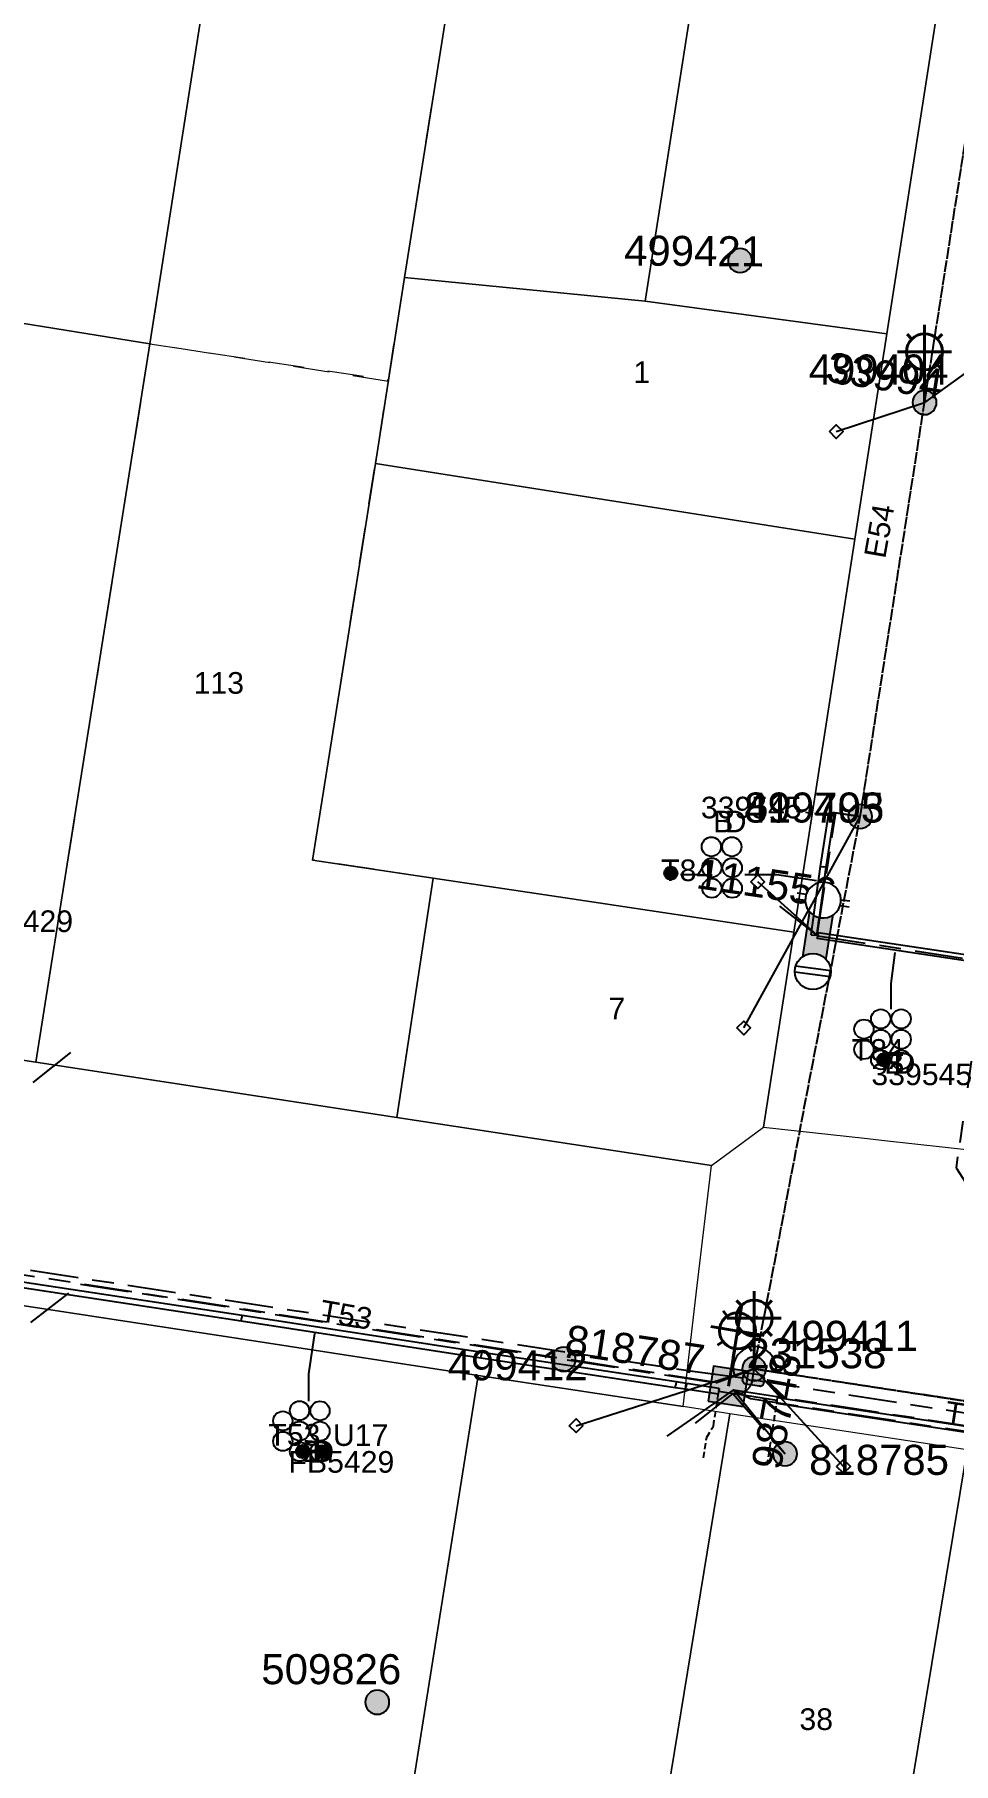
# Model space of a CAD drawing. Header units: metres. Extents: x 291879 to 294448, y 6259965 to 6261176.
# Drawn here: x 293539.7 to 293616.2, y 6260751.2 to 6260895 of the extents above; entities that cross this region are included whole.
import ezdxf
from ezdxf.enums import TextEntityAlignment as Align

# ---------------------------------------------------------------- set-up
doc = ezdxf.new("R2010")
doc.units = ezdxf.units.M
for name, pattern in [('Cable Exist OH', [1, 1, 0]), ('Cable Exist UG', [8.2, 4, -1.2, 1.8, -1.2]), ('Dash', [5, 3, -2]), ('DASHED', [0.75, 0.5, -0.25])]:
    doc.linetypes.add(name, pattern=pattern)
doc.layers.get('0').update_dxf_attribs({"color": 6})
for name, color, linetype, lineweight in [('Cadastre Buildings_SP_EXT', 9, 'Continuous', 5), ('Cadastre Developer_SP_EXT', 9, 'Continuous', 5), ('Cadastre Land Parcels_SP_EXT', 9, 'Continuous', 5), ('Cadastre Roads_SP_EXT', 9, 'Continuous', 5)]:
    doc.layers.add(name, color=color, linetype=linetype, lineweight=lineweight)
for name, color, linetype in [('Duct_SP_EXT', 7, 'Continuous'), ('Equip_HV_EXT', 7, 'Continuous'), ('Equip_LV_EXT', 7, 'Continuous'), ('Equip_SP_SL_EXT', 7, 'Continuous'), ('Mains_HV_EXT', 7, 'Continuous'), ('Mains_LV_EXT', 7, 'Continuous'), ('Mains_SL_EXT', 7, 'Continuous'), ('Services_SP_EXT', 7, 'Continuous'), ('SupportsOH_SP_TR_HV_LV_SL_EXT', 7, 'Continuous'), ('SupportsUG_SP_LV_EXT', 7, 'Continuous'), ('SupportsUG_SP_LV_SL_EXT', 7, 'Continuous'), ('Trench_SP_EXT', 7, 'Continuous')]:
    doc.layers.add(name, color=color, linetype=linetype)
doc.layers.add('Features_DEL', color=1, linetype='Continuous', plot=False)
doc.layers.add('UNKNOWN_FEATURES', color=1, linetype='DASHED', plot=False)
doc.styles.add('COLUMN_LABEL', font='arial.ttf')
doc.styles.add('iecARIAL', font='arial.ttf', dxfattribs={"height": 2})
doc.styles.add('POLE_LABEL', font='arial.ttf')
doc.styles.get("Standard").update_dxf_attribs({"font": 'arial.ttf'})

# ---------------------------------------------------------------- blocks, each defined once
blk = doc.blocks.new('PILLAR_EXT')
blk.add_hatch(color=256).paths.add_polyline_path([(-2.475, 0.99), (-2.475, -0.99), (2.475, -0.99), (2.475, 0.99)])
blk.add_lwpolyline([(-2.475, -0.99), (2.475, -0.99), (2.475, 0.99), (-2.475, 0.99)], close=True)
at = {"style": 'iecARIAL', "flags": 8}
blk.add_attdef('ASSET_NUM', (1.5, 3.5), '', height=2.5, dxfattribs=at)
for tag, p, flags in [('OWNED_BY', (0, -0.2), 9), ('STATE', (0, -0.4), 9), ('SUPPORT_TYPE', (0, -0.6), 9), ('USAGE', (0, -0.8), 9), ('LEGEND', (0, -1), 9), ('LOCATION', (0, -1.2), 9), ('NOTES', (0, -1.4), 9), ('PARENT', (0, -1.6), 9), ('STREETNAME', (0, -1.8), 9), ('SUBURB', (0, -2), 1)]:
    blk.add_attdef(tag, p, '', height=0.2, dxfattribs=dict(flags=flags))
blk = doc.blocks.new('DUCT_EXT')
blk.add_circle((0, 0.8), 0.8)
at = {"flags": 1}
blk.add_attdef('Z', (0, 0), '', height=0.2, dxfattribs=at)
at = {"flags": 9}
for tag, p in [('DUCT_CODE', (0, 0)), ('XSECT_TYPE', (0, -0.2)), ('STATE', (0, -0.6)), ('FB_REFERENCE', (0, -0.4)), ('NOTES', (0, -0.8))]:
    blk.add_attdef(tag, text='', height=0.2, dxfattribs=at).set_placement(p, align=Align.MIDDLE_LEFT)
blk = doc.blocks.new('SL_LANTERN_EXT')
at = {"lineweight": 40}
for p, q in [((0, 1.97), (0, 6.47)), ((-1.46, 5.68), (-1.06, 5.28)), ((1.46, 5.68), (1.06, 5.28)), ((-2.25, 4.22), (2.25, 4.22)), ((-1.46, 2.76), (-1.06, 3.16)), ((1.46, 2.76), (1.06, 3.16)), ((0, 0), (0, 2.72))]:
    blk.add_line(p, q, dxfattribs=at)
blk.add_circle((0, 4.22), 1.5, dxfattribs=at)
at = {"style": 'iecARIAL', "flags": 8}
blk.add_attdef('ASSET_NUM', (1.5, 1.5), '', height=2.5, dxfattribs=at)
for tag, p, height, flags in [('CONSTRUCTED_VOLTAGE', (0.98, -0.65), 0.2, 9), ('CONTROL_TYPE', (0.98, -0.85), 0.2, 9), ('LANTERN_PURPOSE', (0.98, -1.05), 0.2, 9), ('LANTERN_TYPE', (0.98, -1.25), 0.2, 9), ('NO_PHASES', (0.98, -1.45), 0.2, 9), ('LNUMBER', (2.18, -3.25), 2.5, 8), ('OPERATING_VOLTAGE', (0.98, -1.65), 0.2, 9), ('ORIENTATION', (0.98, -1.85), 0.2, 9), ('OWNED_BY', (0.98, -2.05), 0.2, 9), ('STATE', (0.98, -2.25), 0.2, 9), ('USAGE', (0.98, -2.45), 0.2, 9), ('CEXIST', (0.98, -2.65), 0.2, 9), ('CNEW', (0.98, -2.85), 0.2, 9), ('CNUMBER', (0.98, -3.05), 0.2, 9), ('CREMOVE', (0.98, -3.25), 0.2, 9), ('CREPLACE', (0.98, -3.45), 0.2, 9), ('LKINGHEIGHT', (0.98, -3.65), 0.2, 9), ('LBRACKET', (0.98, -3.85), 0.2, 9), ('LBRACKETVOCAB', (0.98, -4.05), 0.2, 9), ('LCATEGORY', (0.98, -4.25), 0.2, 9), ('LCHARGE1', (0.98, -4.45), 0.2, 9), ('LCHARGE1PERCENT', (0.98, -4.65), 0.2, 9), ('LCHARGE2', (0.98, -4.85), 0.2, 9), ('LCHARGE2PERCENT', (0.98, -5.05), 0.2, 9), ('LCHARGE3', (0.98, -5.25), 0.2, 9), ('LCHARGE3PERCENT', (0.98, -5.45), 0.2, 9), ('LEXIST', (0.98, -5.65), 0.2, 9), ('LLAMP', (0.98, -5.85), 0.2, 9), ('LLAMPVOCAB', (0.98, -6.05), 0.2, 9), ('LMAST', (0.98, -6.25), 0.2, 9), ('LMASTVOCAB', (0.98, -6.45), 0.2, 9), ('LNEW', (0.98, -6.65), 0.2, 9), ('LANTNUMBER', (0.98, -6.85), 0.2, 9), ('LOUTREACH', (0.98, -7.25), 0.2, 9), ('LOUTREACHVOCAB', (0.98, -7.45), 0.2, 9), ('LRATECODE', (0.98, -7.65), 0.2, 9), ('LREMOVE', (0.98, -7.85), 0.2, 9), ('LREPLACE', (0.98, -8.05), 0.2, 9), ('LTYPE', (0.98, -8.25), 0.2, 9), ('LTYPEVOCAB', (0.98, -8.45), 0.2, 9), ('LEGEND', (0.98, -8.65), 0.2, 9), ('STREETNAME', (0.98, -9.25), 0.2, 9), ('SUBURB', (0.98, -9.45), 0.2, 1), ('LOCATION', (0.98, -8.85), 0.2, 9), ('NOTES', (0.98, -9.05), 0.2, 9)]:
    blk.add_attdef(tag, p, '', height=height, dxfattribs=dict(flags=flags))
blk = doc.blocks.new('CCP_EXT')
at = {"flags": 9}
for tag, p in [('LEGEND', (0, -1.4)), ('STATE', (0, -1.8)), ('LIFE_SUPPORT', (0, -1.6)), ('NOTES', (0, -2))]:
    blk.add_attdef(tag, text='', height=0.2, dxfattribs=at).set_placement(p, align=Align.MIDDLE_LEFT)
blk.add_wipeout([(0, 0.57), (0.57, 0), (0, -0.57), (-0.57, 0)])
blk.add_lwpolyline([(-0.57, 0), (0, 0.57), (0.57, 0), (0, -0.57), (-0.57, 0)])
at = {"flags": 1}
blk.add_attdef('Z', (0, 0), '', height=0.2, dxfattribs=at)
at = {"flags": 9}
for tag, p in [('CCP_TYPE', (0, 0)), ('CONSTRUCTED_VOLTAGE', (0, -0.2)), ('OPERATING_VOLTAGE', (0, -0.6)), ('ORIENTATION', (0, -0.8)), ('OWNED_BY', (0, -1)), ('NO_PHASES', (0, -0.4)), ('USAGE', (0, -1.2))]:
    blk.add_attdef(tag, text='', height=0.2, dxfattribs=at).set_placement(p, align=Align.MIDDLE_LEFT)
blk = doc.blocks.new('POLE_EXT')
blk.add_hatch(color=256).paths.add_polyline_path([(-1, 0, 1), (1, 0, 1)])
blk.add_lwpolyline([(-1, 0, 1), (1, 0, 1)], format="xyb", close=True)
for tag, height, flags, p in [('pNumber', 2.5, 8, (-17.84, 2.07)), ('OWNED_BY', 0.2, 9, (1.35, -0.4)), ('SPECIAL_USE', 0.2, 9, (1.35, -0.8)), ('STATE', 0.2, 9, (1.35, -1)), ('cLV', 0.2, 9, (1.35, -1.4)), ('PARENT', 0.2, 9, (1.35, -0.6)), ('USAGE', 0.2, 9, (1.35, -1.2)), ('hDepth', 0.2, 9, (1.35, -1.6)), ('hDia', 0.2, 9, (1.35, -1.8)), ('cHV', 0.2, 9, (1.35, -2)), ('LBRACKET', 0.2, 9, (1.35, -2.2)), ('LExisting', 0.2, 9, (1.35, -2.4)), ('LANTNUMBER', 0.2, 9, (1.35, -2.6)), ('LOther', 0.2, 9, (1.35, -2.8)), ('cLinedev', 0.2, 9, (1.35, -3.4)), ('pExisting', 0.2, 9, (1.35, -3.8)), ('pFooting', 0.2, 9, (1.35, -4.4)), ('LRemove', 0.2, 9, (1.35, -3)), ('LEGEND', 0.2, 9, (1.35, -3.2)), ('LOCATION', 0.2, 9, (1.35, -3.6)), ('PFNUMBER', 0.2, 9, (1.35, -4)), ('NEWPFNUMBER', 0.2, 9, (1.35, -4.2)), ('pNew', 0.2, 9, (1.35, -4.6)), ('pRelocate', 0.2, 9, (1.35, -5)), ('pRemove', 0.2, 9, (1.35, -5.2)), ('pReplace', 0.2, 9, (1.35, -5.4)), ('pStay', 0.2, 9, (1.35, -5.6)), ('pType', 0.2, 9, (1.35, -5.8)), ('cspan', 0.2, 9, (1.35, -6)), ('STREETNAME', 0.2, 9, (1.35, -6.2)), ('SUBURB', 0.2, 9, (1.35, -6.4)), ('OPERATED_BY', 0.2, 9, (1.36, -7.01)), ('NOTES', 0.2, 9, (1.35, -6.6)), ('MAINTAINED_BY', 0.2, 9, (1.36, -6.81))]:
    blk.add_attdef(tag, text='', height=height, dxfattribs=dict(flags=flags)).set_placement(p, align=Align.MIDDLE_LEFT)
at = {"style": 'POLE_LABEL'}
for tag, height, flags, p in [('ASSET_NUM', 2.5, 8, (2, 2)), ('STRUCTURE_PLANT_NUMBER', 0.2, 9, (1.35, 0.03)), ('STREET_CODE', 0.2, 9, (1.35, -0.2))]:
    blk.add_attdef(tag, text='', height=height, dxfattribs=dict(at, flags=flags)).set_placement(p, align=Align.MIDDLE_LEFT)
at = {"flags": 1}
blk.add_attdef('Z', (1.35, -7.33), '', height=0.2, dxfattribs=at)
blk = doc.blocks.new('HV_STJ_EXT')
h = blk.add_hatch(color=256)
edge = h.paths.add_edge_path()
edge.add_ellipse((-0.59, 0.13), major_axis=(0.226, 0.226), ratio=1, start_angle=45, end_angle=135)
edge.add_line((-0.91, 0.13), (-0.91, -0.13))
edge.add_ellipse((-0.59, -0.13), major_axis=(0.226, 0.226), ratio=1, start_angle=135, end_angle=225)
edge.add_line((-0.59, -0.45), (0.59, -0.45))
edge.add_ellipse((0.59, -0.13), major_axis=(-0.226, 0.226), ratio=1, start_angle=135, end_angle=225)
edge.add_line((0.91, -0.13), (0.91, 0.13))
edge.add_ellipse((0.59, 0.13), major_axis=(-0.226, 0.226), ratio=1, start_angle=225, end_angle=315)
edge.add_line((0.59, 0.45), (-0.59, 0.45))
blk.add_lwpolyline([(-0.91, 0.13), (-0.91, -0.13, 0.414214), (-0.59, -0.45), (0.59, -0.45, 0.414214), (0.91, -0.13), (0.91, 0.13, 0.414214), (0.59, 0.45), (-0.59, 0.45, 0.414214)], format="xyb", close=True)
for tag, flags, p in [('ORIENTATION', 9, (1.5, 0)), ('Z', 1, (1.5, -0.8)), ('USAGE', 9, (1.5, -0.2)), ('LEGEND', 9, (1.5, -0.4)), ('NOTES', 9, (1.5, -0.6))]:
    blk.add_attdef(tag, text='', height=0.2, dxfattribs=dict(flags=flags)).set_placement(p, align=Align.MIDDLE_LEFT)
blk = doc.blocks.new('LV_UG_LINKS_OPEN_EXT')
for p, q in [((-0.25, 1.47), (-0.25, 2.22)), ((0.25, 1.47), (0.25, 2.22)), ((-0.25, -1.47), (-0.25, -2.22)), ((0.25, -1.47), (0.25, -2.22))]:
    blk.add_line(p, q)
at = {"flags": 9}
for tag, p in [('ACTUAL_STATUS', (0, 0)), ('CONSTRUCTED_VOLTAGE', (0, -0.2)), ('OPERATING_VOLTAGE', (0, -0.6)), ('ORIENTATION', (0, -0.8)), ('STATE', (0, -1)), ('SWITCH_TYPE', (0, -1.2)), ('NO_PHASES', (0, -0.4)), ('USAGE', (0, -1.4)), ('NOTES', (0, -1.6))]:
    blk.add_attdef(tag, text='', height=0.2, dxfattribs=at).set_placement(p, align=Align.MIDDLE_LEFT)
at = {"flags": 1}
blk.add_attdef('Z', (0, 0), '', height=0.2, dxfattribs=at)
blk.add_wipeout([(-0.25, 1.47), (-0.43, 1.43), (-0.61, 1.36), (-0.77, 1.28), (-0.93, 1.17), (-1.07, 1.05), (-1.19, 0.9), (-1.29, 0.75), (-1.38, 0.58), (-1.44, 0.4), (-1.48, 0.22), (-1.49, 0.03), (-1.49, -0.16), (-1.45, -0.34), (-1.4, -0.52), (-1.32, -0.69), (-1.23, -0.85), (-1.11, -1), (-0.98, -1.13), (-0.83, -1.24), (-0.66, -1.34), (-0.49, -1.41), (-0.31, -1.46), (-0.13, -1.49), (0.06, -1.49), (0.25, -1.47), (0.43, -1.43), (0.61, -1.36), (0.77, -1.28), (0.93, -1.17), (1.07, -1.05), (1.19, -0.9), (1.29, -0.75), (1.38, -0.58), (1.44, -0.4), (1.48, -0.22), (1.49, -0.03), (1.49, 0.16), (1.45, 0.34), (1.4, 0.52), (1.32, 0.69), (1.23, 0.85), (1.11, 1), (0.98, 1.13), (0.83, 1.24), (0.66, 1.34), (0.49, 1.41), (0.31, 1.46), (0.13, 1.49), (-0.06, 1.49)])
blk.add_lwpolyline([(0, -1.49, 1), (0, 1.49, 1)], format="xyb", close=True)
blk = doc.blocks.new('LV_UG_LINKS_CLOSED_EXT')
blk.add_wipeout([(-1.06, 1.06), (-1.18, 0.92), (-1.29, 0.76), (-1.37, 0.59), (-1.43, 0.42), (-1.48, 0.23), (-1.49, 0.05), (-1.49, -0.14), (-1.46, -0.33), (-1.41, -0.51), (-1.33, -0.68), (-1.24, -0.84), (-1.12, -0.99), (-0.99, -1.12), (-0.84, -1.24), (-0.68, -1.33), (-0.51, -1.41), (-0.33, -1.46), (-0.14, -1.49), (0.05, -1.49), (0.23, -1.48), (0.42, -1.43), (0.59, -1.37), (0.76, -1.29), (0.92, -1.18), (1.06, -1.06), (1.18, -0.92), (1.29, -0.76), (1.37, -0.59), (1.43, -0.42), (1.48, -0.23), (1.49, -0.05), (1.49, 0.14), (1.46, 0.33), (1.41, 0.51), (1.33, 0.68), (1.24, 0.84), (1.12, 0.99), (0.99, 1.12), (0.84, 1.24), (0.68, 1.33), (0.51, 1.41), (0.33, 1.46), (0.14, 1.49), (-0.05, 1.49), (-0.23, 1.48), (-0.42, 1.43), (-0.59, 1.37), (-0.76, 1.29), (-0.92, 1.18)])
for p, q in [((-0.25, -1.48), (-0.25, 1.48)), ((0.25, -1.48), (0.25, 1.48))]:
    blk.add_line(p, q)
blk.add_circle((0, 0), 1.5)
at = {"flags": 9}
for tag, p in [('ACTUAL_STATUS', (0, 0)), ('CONSTRUCTED_VOLTAGE', (0, -0.2)), ('OPERATING_VOLTAGE', (0, -0.6)), ('ORIENTATION', (0, -0.8)), ('STATE', (0, -1)), ('SWITCH_TYPE', (0, -1.2)), ('NO_PHASES', (0, -0.4)), ('USAGE', (0, -1.4)), ('NOTES', (0, -1.6))]:
    blk.add_attdef(tag, text='', height=0.2, dxfattribs=at).set_placement(p, align=Align.MIDDLE_LEFT)
at = {"flags": 1}
blk.add_attdef('Z', (0, 0), '', height=0.2, dxfattribs=at)
blk = doc.blocks.new('CABLE_LARGE_EXT')
h = blk.add_hatch(color=256)
edge = h.paths.add_edge_path()
edge.add_arc((0, 0.55), 0.55, 0, 360)
blk.add_circle((0, 0.55), 0.55)
at = {"flags": 1}
blk.add_attdef('Z', (0, 0), '', height=0.2, dxfattribs=at)
at = {"flags": 9}
for tag, p in [('COND_CODE', (0, 0)), ('STATE', (0, -0.4)), ('XSECT_SIZE', (0, -0.6)), ('FB_REFERENCE', (0, -0.2)), ('NOTES', (0, -0.8))]:
    blk.add_attdef(tag, text='', height=0.2, dxfattribs=at).set_placement(p, align=Align.MIDDLE_LEFT)
blk = doc.blocks.new('COLUMN_EXT')
blk.add_hatch(color=256).paths.add_polyline_path([(-1.49, 1.48), (-1.49, -1.49), (1.48, -1.49), (1.48, 1.48)])
blk.add_lwpolyline([(-1.49, -1.49), (1.48, -1.49), (1.48, 1.48), (-1.49, 1.48)], close=True)
for tag, height, style, flags, p in [('ASSET_NUM', 2.5, 'COLUMN_LABEL', 8, (2, 2)), ('STRUCTURE_PLANT_NUMBER', 0.2, 'POLE_LABEL', 9, (1.81, 0.03)), ('STREET_CODE', 0.2, 'COLUMN_LABEL', 9, (1.81, -0.2))]:
    blk.add_attdef(tag, text='', height=height, dxfattribs=dict(style=style, flags=flags)).set_placement(p, align=Align.MIDDLE_LEFT)
at = {"flags": 9}
for tag, p in [('COLUMN_TYPE', (1.81, -0.4)), ('OWNED_BY', (1.81, -0.6)), ('STATE', (1.81, -0.8)), ('USAGE', (1.81, -1)), ('LEGEND', (1.81, -1.2)), ('LOCATION', (1.81, -1.4)), ('STREETNAME', (1.81, -1.6)), ('SUBURB', (1.81, -1.8)), ('NOTES', (1.81, -2))]:
    blk.add_attdef(tag, text='', height=0.2, dxfattribs=at).set_placement(p, align=Align.MIDDLE_LEFT)
at = {"flags": 1}
blk.add_attdef('Z', (1.81, -2.35), '', height=0.2, dxfattribs=at)
blk = doc.blocks.new('*U770')
at = {"lineweight": 40}
for p, q in [((-0.44, 6.29), (-0.11, 5.83)), ((0.4, 2.39), (1.13, 6.83)), ((2.44, 5.81), (1.98, 5.48)), ((-1.46, 4.98), (2.98, 4.24)), ((-0.91, 3.41), (-0.46, 3.74)), ((0, 0), (0.52, 3.13)), ((1.96, 2.93), (1.64, 3.39))]:
    blk.add_line(p, q, dxfattribs=at)
blk.add_circle((0.76, 4.61), 1.5, dxfattribs=at)
at = {"style": 'iecARIAL', "flags": 8}
blk.add_attdef('ASSET_NUM', (1.5, 1.5), '', height=2.5, dxfattribs=at)
for tag, p, height, flags in [('CONSTRUCTED_VOLTAGE', (0.98, -0.65), 0.2, 9), ('CONTROL_TYPE', (0.98, -0.85), 0.2, 9), ('LANTERN_PURPOSE', (0.98, -1.05), 0.2, 9), ('LANTERN_TYPE', (0.98, -1.25), 0.2, 9), ('NO_PHASES', (0.98, -1.45), 0.2, 9), ('LNUMBER', (2.18, -3.25), 2.5, 8), ('OPERATING_VOLTAGE', (0.98, -1.65), 0.2, 9), ('ORIENTATION', (0.98, -1.85), 0.2, 9), ('OWNED_BY', (0.98, -2.05), 0.2, 9), ('STATE', (0.98, -2.25), 0.2, 9), ('USAGE', (0.98, -2.45), 0.2, 9), ('CEXIST', (0.98, -2.65), 0.2, 9), ('CNEW', (0.98, -2.85), 0.2, 9), ('CNUMBER', (0.98, -3.05), 0.2, 9), ('CREMOVE', (0.98, -3.25), 0.2, 9), ('CREPLACE', (0.98, -3.45), 0.2, 9), ('LKINGHEIGHT', (0.98, -3.65), 0.2, 9), ('LBRACKET', (0.98, -3.85), 0.2, 9), ('LBRACKETVOCAB', (0.98, -4.05), 0.2, 9), ('LCATEGORY', (0.98, -4.25), 0.2, 9), ('LCHARGE1', (0.98, -4.45), 0.2, 9), ('LCHARGE1PERCENT', (0.98, -4.65), 0.2, 9), ('LCHARGE2', (0.98, -4.85), 0.2, 9), ('LCHARGE2PERCENT', (0.98, -5.05), 0.2, 9), ('LCHARGE3', (0.98, -5.25), 0.2, 9), ('LCHARGE3PERCENT', (0.98, -5.45), 0.2, 9), ('LEXIST', (0.98, -5.65), 0.2, 9), ('LLAMP', (0.98, -5.85), 0.2, 9), ('LLAMPVOCAB', (0.98, -6.05), 0.2, 9), ('LMAST', (0.98, -6.25), 0.2, 9), ('LMASTVOCAB', (0.98, -6.45), 0.2, 9), ('LNEW', (0.98, -6.65), 0.2, 9), ('LANTNUMBER', (0.98, -6.85), 0.2, 9), ('LOUTREACH', (0.98, -7.25), 0.2, 9), ('LOUTREACHVOCAB', (0.98, -7.45), 0.2, 9), ('LRATECODE', (0.98, -7.65), 0.2, 9), ('LREMOVE', (0.98, -7.85), 0.2, 9), ('LREPLACE', (0.98, -8.05), 0.2, 9), ('LTYPE', (0.98, -8.25), 0.2, 9), ('LTYPEVOCAB', (0.98, -8.45), 0.2, 9), ('LEGEND', (0.98, -8.65), 0.2, 9), ('STREETNAME', (0.98, -9.25), 0.2, 9), ('SUBURB', (0.98, -9.45), 0.2, 1), ('LOCATION', (0.98, -8.85), 0.2, 9), ('NOTES', (0.98, -9.05), 0.2, 9)]:
    blk.add_attdef(tag, p, '', height=height, dxfattribs=dict(flags=flags))

msp = doc.modelspace()

# ---------------------------------------------------------------- linework, layer by layer
at = {"layer": 'Cadastre Buildings_SP_EXT', "linetype": 'Continuous'}
for points in [[(293558.7, 6260929.21), (293538.09, 6260932.33), (293530.96, 6260886.25), (293528.85, 6260872.6), (293549.31, 6260869.28), (293558.7, 6260929.21)], [(293578.66, 6260926.17), (293558.7, 6260929.21), (293549.31, 6260869.28), (293542.95, 6260829.32), (293539.82, 6260809.5), (293569.89, 6260804.92), (293572.91, 6260824.82), (293562.87, 6260826.33), (293565.46, 6260842.7), (293568.11, 6260859.33), (293570.52, 6260874.82), (293578.66, 6260926.17)], [(293598.42, 6260923.15), (293578.66, 6260926.17), (293570.52, 6260874.82), (293590.55, 6260872.85), (293598.42, 6260923.15)], [(293618.46, 6260920.1), (293598.42, 6260923.15), (293590.55, 6260872.85), (293610.68, 6260870.11), (293618.46, 6260920.1)], [(293549.31, 6260869.28), (293528.85, 6260872.6), (293519.56, 6260812.59), (293539.82, 6260809.5), (293542.95, 6260829.32), (293549.31, 6260869.28)]]:
    msp.add_lwpolyline(points, close=True, dxfattribs=at)
at = {"layer": 'Cadastre Developer_SP_EXT', "linetype": 'Dash'}
for points in [[(293558.7, 6260929.2), (293549.31, 6260869.28), (293569.17, 6260866.28), (293578.67, 6260926.17), (293558.7, 6260929.2)], [(293549.31, 6260869.28), (293539.82, 6260809.53), (293569.89, 6260804.92), (293572.91, 6260824.83), (293562.87, 6260826.33), (293569.17, 6260866.15), (293549.31, 6260869.28)]]:
    msp.add_lwpolyline(points, close=True, dxfattribs=at)
at = {"layer": 'Cadastre Land Parcels_SP_EXT', "linetype": 'Continuous'}
for points in [[(293590.55, 6260872.85), (293570.52, 6260874.82), (293568.11, 6260859.33), (293607.99, 6260853.04), (293610.68, 6260870.11), (293590.55, 6260872.85)], [(293600.39, 6260804.1), (293602.92, 6260820.32), (293582.78, 6260823.34), (293572.91, 6260824.82), (293569.89, 6260804.92), (293596.06, 6260800.92), (293600.39, 6260804.1)], [(293576.64, 6260783.43), (293556.7, 6260786.51), (293491.75, 6260796.41), (293484.03, 6260747.05), (293476.52, 6260696.9), (293537.03, 6260687.27), (293554.23, 6260684.48), (293560.72, 6260683.43), (293566.52, 6260719.86), (293576.64, 6260783.43)], [(293617.35, 6260777.25), (293597.6, 6260780.26), (293589.47, 6260730.65), (293609.13, 6260727.59), (293617.35, 6260777.25)], [(293620.31, 6260776.79), (293617.35, 6260777.25), (293609.13, 6260727.59), (293629.11, 6260724.6), (293637.3, 6260774.21), (293620.31, 6260776.79)]]:
    msp.add_lwpolyline(points, close=True, dxfattribs=at)
at = {"layer": 'Cadastre Roads_SP_EXT', "linetype": 'Continuous'}
msp.add_lwpolyline([(293491.75, 6260796.41), (293556.7, 6260786.51), (293576.64, 6260783.43), (293593.7, 6260780.85), (293594.89, 6260790.93), (293596.06, 6260800.92), (293569.89, 6260804.92), (293539.82, 6260809.5), (293519.56, 6260812.59)], dxfattribs=at)
at = {"layer": 'Duct_SP_EXT'}
for p, q in [((293605.14, 6260825.8), (293605.8, 6260830.06)), ((293605.62, 6260825.73), (293606.28, 6260829.98)), ((293605.8, 6260830.06), (293606.04, 6260830.02)), ((293606.28, 6260829.98), (293606.04, 6260830.02)), ((293605.14, 6260825.8), (293605.14, 6260825.8)), ((293605.14, 6260825.8), (293605.38, 6260825.77)), ((293605.14, 6260825.8), (293605.38, 6260825.77)), ((293605.62, 6260825.74), (293605.38, 6260825.77)), ((293605.62, 6260825.73), (293605.38, 6260825.77)), ((293605.62, 6260825.74), (293605.62, 6260825.73)), ((293604.38, 6260820.1), (293604.61, 6260820.07)), ((293604.85, 6260820.04), (293604.61, 6260820.07)), ((293604.96, 6260820.27), (293604.92, 6260820.03)), ((293604.88, 6260819.8), (293604.92, 6260820.03)), ((293556.93, 6260787.95), (293529.68, 6260792.1)), ((293557, 6260788.43), (293529.76, 6260792.58)), ((293557, 6260788.43), (293556.96, 6260788.19)), ((293576.94, 6260785.35), (293557, 6260788.43)), ((293556.93, 6260787.95), (293556.96, 6260788.19)), ((293576.86, 6260784.88), (293556.93, 6260787.95)), ((293576.86, 6260784.88), (293576.9, 6260785.11)), ((293593.06, 6260782.42), (293576.86, 6260784.88)), ((293576.94, 6260785.35), (293576.9, 6260785.11)), ((293593.14, 6260782.9), (293576.94, 6260785.35)), ((293593.06, 6260782.42), (293593.1, 6260782.66)), ((293593.06, 6260782.42), (293593.1, 6260782.66)), ((293593.14, 6260782.9), (293593.1, 6260782.66)), ((293593.14, 6260782.9), (293593.1, 6260782.66)), ((293593.99, 6260782.77), (293593.14, 6260782.9)), ((293593.14, 6260782.9), (293593.14, 6260782.9)), ((293593.99, 6260782.77), (293593.96, 6260782.53)), ((293596.71, 6260782.36), (293593.99, 6260782.77)), ((293593.92, 6260782.29), (293593.06, 6260782.42)), ((293593.06, 6260782.42), (293593.06, 6260782.42)), ((293593.92, 6260782.29), (293593.96, 6260782.53)), ((293596.64, 6260781.89), (293593.92, 6260782.29)), ((293596.64, 6260781.89), (293596.67, 6260782.13)), ((293596.71, 6260782.36), (293596.67, 6260782.13)), ((293601.46, 6260781.14), (293601.5, 6260781.38)), ((293601.54, 6260781.61), (293601.5, 6260781.38))]:
    msp.add_line(p, q, dxfattribs=at)
for points in [[(293593.49, 6260825.13), (293595.21, 6260825.13)], [(293598.85, 6260825.12), (293601.52, 6260825.12), (293604.81, 6260824.63)], [(293611.03, 6260813.92), (293611.03, 6260816.05), (293611.37, 6260818.65)], [(293562.55, 6260781.31), (293562.55, 6260783.59), (293563.05, 6260786.93)]]:
    msp.add_lwpolyline(points, dxfattribs=at)
at = {"layer": 'Features_DEL', "linetype": 'Continuous'}
for points in [[(293599.98, 6260785.83, 0.572995), (293598, 6260783.4)], [(293601.42, 6260783.7, 0.396039), (293599.98, 6260785.83)]]:
    msp.add_lwpolyline(points, format="xyb", dxfattribs=at)
at = {"layer": 'Features_DEL', "linetype": 'Cable Exist UG'}
msp.add_lwpolyline([(293597.86, 6260781.95), (293597.97, 6260781.93), (293597.97, 6260781.93, 0.414254), (293599.49, 6260783.07), (293599.49, 6260783.07), (293599.62, 6260783.95)], format="xyb", dxfattribs=at)
at = {"layer": 'Features_DEL', "linetype": 'Cable Exist OH'}
msp.add_lwpolyline([(293632.08, 6260779.04), (293599.62, 6260783.99)], dxfattribs=at)
at = {"layer": 'Mains_HV_EXT', "linetype": 'Cable Exist UG'}
msp.add_lwpolyline([(293531.28, 6260793.43), (293594.72, 6260783.76), (293599.49, 6260783.14)], dxfattribs=at)
at = {"layer": 'Mains_LV_EXT', "linetype": 'Cable Exist OH'}
for points in [[(293613.81, 6260864.4), (293619.5, 6260900.86), (293625.31, 6260934.8)], [(293608.45, 6260829.95), (293613.81, 6260864.4)]]:
    msp.add_lwpolyline(points, dxfattribs=at)
at = {"layer": 'Mains_LV_EXT', "linetype": 'Cable Exist UG'}
msp.add_lwpolyline([(293599.62, 6260783.99), (293596.44, 6260782.86), (293506.6, 6260796.79), (293505.92, 6260792.3), (293502.82, 6260790.41)], dxfattribs=at)
at = {"layer": 'Mains_SL_EXT', "linetype": 'Cable Exist UG'}
msp.add_lwpolyline([(293502.28, 6260782.12), (293510.03, 6260790.13), (293511.35, 6260794.03), (293532.81, 6260790.7), (293534.48, 6260788.66), (293539.42, 6260787.85), (293543.55, 6260791.05), (293596.44, 6260782.82), (293599.62, 6260783.99)], dxfattribs=at)
at = {"layer": 'Services_SP_EXT'}
for points in [[(293634.74, 6260875.52), (293627.55, 6260874.3), (293613.81, 6260864.4)], [(293597.91, 6260782.24), (293592.36, 6260778.4)], [(293597.91, 6260782.24), (293602.19, 6260776.92)]]:
    msp.add_lwpolyline(points, dxfattribs=at)
at = {"layer": 'Trench_SP_EXT', "linetype": 'Cable Exist UG'}
msp.add_lwpolyline([(293608.45, 6260829.95), (293606.34, 6260830.26), (293606.34, 6260830.26, 0.417124), (293606.04, 6260830.04), (293606.04, 6260830.04), (293606.04, 6260830.02)], format="xyb", dxfattribs=at)
for points in [[(293604.92, 6260820.03), (293601.39, 6260822.79)], [(293539.6, 6260807.82), (293543.02, 6260810.53)], [(293597.86, 6260781.95), (293594.41, 6260779.23)], [(293596.67, 6260782.13), (293597.86, 6260781.95)], [(293601.51, 6260781.37), (293597.86, 6260781.95)], [(293597.86, 6260781.95), (293602.19, 6260776.92)]]:
    msp.add_lwpolyline(points, dxfattribs=at)
at = {"layer": 'UNKNOWN_FEATURES'}
for points in [[(293603.16, 6260830.41), (293606.04, 6260830.02)], [(293595.41, 6260776.58), (293595.67, 6260778.3), (293596.23, 6260779.23), (293596.71, 6260782.36)], [(293601.55, 6260781.62), (293600.66, 6260775.8)]]:
    msp.add_lwpolyline(points, dxfattribs=at)

# ---------------------------------------------------------------- block references
at = {"layer": 'Duct_SP_EXT'}
for name, p in [('DUCT_EXT', (293596.06, 6260826.64)), ('DUCT_EXT', (293597.76, 6260826.64)), ('DUCT_EXT', (293596.1, 6260824.89)), ('DUCT_EXT', (293597.8, 6260824.89)), ('CABLE_LARGE_EXT', (293592.68, 6260824.69)), ('DUCT_EXT', (293596.1, 6260823.19)), ('DUCT_EXT', (293597.8, 6260823.19))]:
    msp.add_blockref(name, p, dxfattribs=at)
for name, p, rotation in [('DUCT_EXT', (293609.56, 6260812.26), 89.92329001567431), ('DUCT_EXT', (293610.96, 6260813.11), 89.92329001567431), ('DUCT_EXT', (293612.66, 6260813.11), 89.92329001567431), ('DUCT_EXT', (293610.96, 6260811.41), 89.92329001567431), ('DUCT_EXT', (293612.66, 6260811.41), 89.92329001567431), ('DUCT_EXT', (293609.56, 6260810.56), 89.92329001567431), ('DUCT_EXT', (293610.96, 6260809.71), 89.92329001567431), ('CABLE_LARGE_EXT', (293610.96, 6260809.71), 89.92329001567431), ('DUCT_EXT', (293612.66, 6260809.71), 89.92329001567431), ('DUCT_EXT', (293562.58, 6260780.51), 89.96144858177232), ('DUCT_EXT', (293564.28, 6260780.5), 89.96144858177232), ('DUCT_EXT', (293561.18, 6260779.66), 89.96144858177232), ('DUCT_EXT', (293561.18, 6260777.96), 89.96144858177232), ('DUCT_EXT', (293562.58, 6260778.81), 89.96144858177232), ('DUCT_EXT', (293564.28, 6260778.8), 89.96144858177232), ('DUCT_EXT', (293562.58, 6260777.11), 89.96144858177232), ('CABLE_LARGE_EXT', (293562.58, 6260777.11), 90.0000000000002), ('DUCT_EXT', (293564.28, 6260777.1), 89.96144858177232), ('CABLE_LARGE_EXT', (293564.28, 6260777.1), 90.00940171541)]:
    msp.add_blockref(name, p, dxfattribs=dict(at, rotation=rotation))
at = {"layer": 'Equip_HV_EXT', "rotation": 351.3413230290046}
msp.add_blockref('HV_STJ_EXT', (293599.56, 6260783.1), dxfattribs=at)
at = {"layer": 'Equip_SP_SL_EXT'}
ref = msp.add_blockref('SL_LANTERN_EXT', (293613.81, 6260864.4), dxfattribs=at)
ref.add_attrib('ASSET_NUM', '33994', dxfattribs={"layer": '0', "height": 2.5, "rotation": 351.1213, "style": 'iecARIAL'}).set_placement((293615.32, 6260865.9), align=Align.MIDDLE_RIGHT)
ref = msp.add_blockref('*U770', (293597.48, 6260782.54), dxfattribs=at)
ref.add_attrib('ASSET_NUM', '231538', (293598.98, 6260784.04), dxfattribs={"layer": '0', "height": 2.5, "style": 'iecARIAL'})
at = {"layer": 'Features_DEL'}
ref = msp.add_blockref('SL_LANTERN_EXT', (293599.62, 6260783.99), dxfattribs=at)
ref.add_attrib('ASSET_NUM', '98748', dxfattribs={"layer": '0', "height": 2.5, "rotation": 79.615, "style": 'iecARIAL'}).set_placement((293601.12, 6260785.49), align=Align.TOP_RIGHT)
ref = msp.add_blockref('POLE_EXT', (293599.62, 6260783.99), dxfattribs=at)
ref.add_attrib('ASSET_NUM', '499411', dxfattribs={"layer": '0', "height": 2.5, "style": 'POLE_LABEL'}).set_placement((293601.62, 6260784.74), align=Align.BOTTOM_LEFT)
ref = msp.add_blockref('POLE_EXT', (293583.76, 6260784.79), dxfattribs=at)
ref.add_attrib('ASSET_NUM', '499412', dxfattribs={"layer": '0', "height": 2.5, "style": 'POLE_LABEL'}).set_placement((293585.76, 6260785.54), align=Align.TOP_RIGHT)
msp.add_blockref('CCP_EXT', (293584.8, 6260779.26), dxfattribs=at)
at = {"layer": 'SupportsOH_SP_TR_HV_LV_SL_EXT'}
ref = msp.add_blockref('POLE_EXT', (293598.45, 6260876.22), dxfattribs=at)
ref.add_attrib('ASSET_NUM', '499421', dxfattribs={"layer": '0', "height": 2.5, "rotation": 359.5856, "style": 'POLE_LABEL'}).set_placement((293600.45, 6260876.97), align=Align.MIDDLE_RIGHT)
ref = msp.add_blockref('POLE_EXT', (293613.81, 6260864.4), dxfattribs=at)
ref.add_attrib('ASSET_NUM', '499404', dxfattribs={"layer": '0', "height": 2.5, "style": 'POLE_LABEL'}).set_placement((293615.81, 6260865.15), align=Align.BOTTOM_RIGHT)
ref = msp.add_blockref('POLE_EXT', (293608.45, 6260829.95), dxfattribs=at)
ref.add_attrib('ASSET_NUM', '499403', dxfattribs={"layer": '0', "height": 2.5, "style": 'POLE_LABEL'}).set_placement((293610.45, 6260830.7), align=Align.MIDDLE_RIGHT)
ref = msp.add_blockref('POLE_EXT', (293608.45, 6260829.95), dxfattribs=at)
ref.add_attrib('ASSET_NUM', '819795', dxfattribs={"layer": '0', "height": 2.5, "style": 'POLE_LABEL'}).set_placement((293610.45, 6260830.7), align=Align.MIDDLE_RIGHT)
ref = msp.add_blockref('POLE_EXT', (293568.25, 6260756.25), dxfattribs=at)
ref.add_attrib('ASSET_NUM', '509826', dxfattribs={"layer": '0', "height": 2.5, "style": 'POLE_LABEL'}).set_placement((293570.25, 6260757), align=Align.BOTTOM_RIGHT)
at = {"layer": 'SupportsUG_SP_LV_EXT'}
ref = msp.add_blockref('PILLAR_EXT', (293604.92, 6260820.03), dxfattribs=dict(at, rotation=261.1857265147738))
ref.add_attrib('ASSET_NUM', '111556', dxfattribs={"layer": '0', "height": 2.5, "rotation": 351.6094, "style": 'iecARIAL'}).set_placement((293606.42, 6260823.54), align=Align.MIDDLE_RIGHT)
at = {"layer": 'SupportsUG_SP_LV_SL_EXT'}
ref = msp.add_blockref('COLUMN_EXT', (293597.48, 6260782.54), dxfattribs=dict(at, rotation=351.3911211824491))
ref.add_attrib('ASSET_NUM', '818787', dxfattribs={"layer": '0', "height": 2.5, "rotation": 351.3911, "style": 'COLUMN_LABEL'}).set_placement((293583.94, 6260786.46), align=Align.MIDDLE_LEFT)

# ---------------------------------------------------------------- texts
at = {"layer": 'Cadastre Developer_SP_EXT'}
msp.add_text('113', height=1.8, dxfattribs=at).set_placement((293552.96, 6260840.17))
at = {"layer": 'Cadastre Land Parcels_SP_EXT'}
for s, p in [('1', (293589.57, 6260866.03)), ('7', (293587.49, 6260813.07)), ('38', (293603.39, 6260753.94))]:
    msp.add_text(s, height=1.8, dxfattribs=at).set_placement(p)
at = {"layer": 'Duct_SP_EXT'}
for s, p in [('339545', (293595.19, 6260829.8)), ('B', (293596.21, 6260828.64)), ('D', (293597.17, 6260828.64)), ('T84', (293591.88, 6260824.58)), ('FB5429', (293534.12, 6260820.34)), ('T84', (293607.75, 6260809.63)), ('B', (293610.46, 6260808.55)), ('D', (293611.23, 6260808.55)), ('339545', (293609.38, 6260807.6)), ('T53', (293559.18, 6260777.6)), ('U17', (293564.56, 6260777.58)), ('FB5429', (293560.86, 6260775.35)), ('B', (293561.99, 6260776.23)), ('D', (293562.84, 6260776.23))]:
    msp.add_text(s, height=1.8, dxfattribs=at).set_placement(p)
at = {"layer": 'Mains_LV_EXT'}
for s, rotation, p in [('E54', 80.0663, (293610.53, 6260851.35)), ('T53', 350.0932, (293563.37, 6260787.98)), ('T84', 351.266, (293615.42, 6260779.55))]:
    msp.add_text(s, height=1.8, rotation=rotation, dxfattribs=at).set_placement(p)

# ---------------------------------------------------------------- next in the draw order: linework, layer by layer
at = {"layer": 'Cadastre Buildings_SP_EXT', "linetype": 'Continuous'}
msp.add_lwpolyline([(293593.7, 6260780.85), (293576.64, 6260783.43), (293566.52, 6260719.86), (293587.21, 6260717.01), (293589.47, 6260730.65), (293597.6, 6260780.26), (293593.7, 6260780.85)], close=True, dxfattribs=at)
at = {"layer": 'Features_DEL'}
msp.add_lwpolyline([(293584.8, 6260779.26), (293599.62, 6260783.99)], dxfattribs=at)

# ---------------------------------------------------------------- next in the draw order: block references
msp.add_blockref('CCP_EXT', (293607.06, 6260775.88), dxfattribs=at)
at = {"layer": 'Services_SP_EXT'}
for p in [(293606.46, 6260861.98), (293599.92, 6260824.53), (293598.76, 6260812.36)]:
    msp.add_blockref('CCP_EXT', p, dxfattribs=at)

# ---------------------------------------------------------------- next in the draw order: linework, layer by layer
at = {"layer": 'Cadastre Buildings_SP_EXT', "linetype": 'Continuous'}
msp.add_lwpolyline([(293605.41, 6260836.38), (293607.99, 6260853.04), (293568.11, 6260859.33), (293565.46, 6260842.7), (293562.87, 6260826.33), (293572.91, 6260824.82), (293582.78, 6260823.34), (293602.92, 6260820.32), (293605.41, 6260836.38)], close=True, dxfattribs=at)
at = {"layer": 'Cadastre Roads_SP_EXT', "linetype": 'Continuous'}
msp.add_lwpolyline([(293638.34, 6260916.98), (293630.04, 6260918.29), (293628.4, 6260918.54), (293618.46, 6260920.1), (293610.68, 6260870.11), (293607.99, 6260853.04), (293605.41, 6260836.38), (293602.92, 6260820.32), (293600.39, 6260804.1), (293608.8, 6260803.18), (293610.48, 6260802.99), (293620.58, 6260801.88), (293624.35, 6260828.21), (293627.38, 6260847.38), (293630.38, 6260866.43), (293633.4, 6260885.61), (293638.34, 6260916.98)], close=True, dxfattribs=at)
at = {"layer": 'Duct_SP_EXT'}
for p, q in [((293601.54, 6260781.61), (293637.57, 6260776.13)), ((293601.46, 6260781.14), (293637.49, 6260775.65))]:
    msp.add_line(p, q, dxfattribs=at)
at = {"layer": 'Features_DEL'}
msp.add_lwpolyline([(293607.06, 6260775.88), (293599.62, 6260783.99)], dxfattribs=at)
at = {"layer": 'Features_DEL', "linetype": 'Cable Exist OH'}
msp.add_lwpolyline([(293599.62, 6260783.99), (293632.08, 6260779.04), (293676.22, 6260772.32)], dxfattribs=at)
at = {"layer": 'Mains_HV_EXT', "linetype": 'Cable Exist UG'}
msp.add_lwpolyline([(293599.41, 6260783.1), (293621.57, 6260779.64), (293621.57, 6260779.64), (293671.9, 6260771.99), (293670.78, 6260764.52)], dxfattribs=at)
at = {"layer": 'Mains_LV_EXT', "linetype": 'Cable Exist UG'}
msp.add_lwpolyline([(293597.91, 6260782.24), (293638.21, 6260776.05)], dxfattribs=at)
at = {"layer": 'Mains_SL_EXT', "linetype": 'Cable Exist UG'}
msp.add_lwpolyline([(293597.91, 6260782.24), (293599.33, 6260781.52), (293599.33, 6260781.52), (293633.17, 6260776.37), (293633.17, 6260776.37), (293633.61, 6260775.68), (293638.59, 6260774.9), (293639.57, 6260775.43), (293676.4, 6260769.9), (293678.08, 6260770.1)], dxfattribs=at)
at = {"layer": 'Services_SP_EXT'}
msp.add_lwpolyline([(293606.46, 6260861.98), (293613.81, 6260864.4)], dxfattribs=at)

# ---------------------------------------------------------------- next in the draw order: block references
at = {"layer": 'SupportsOH_SP_TR_HV_LV_SL_EXT'}
ref = msp.add_blockref('POLE_EXT', (293602.19, 6260776.92), dxfattribs=at)
ref.add_attrib('ASSET_NUM', '818785', dxfattribs={"layer": '0', "height": 2.5, "style": 'POLE_LABEL'}).set_placement((293604.19, 6260777.67), align=Align.TOP_LEFT)

# ---------------------------------------------------------------- next in the draw order: block references
at = {"layer": 'Equip_LV_EXT'}
for name, p, rotation in [('LV_UG_LINKS_OPEN_EXT', (293605.36, 6260823), 261.6236324006287), ('LV_UG_LINKS_CLOSED_EXT', (293604.51, 6260817.06), 82.24193322689429)]:
    msp.add_blockref(name, p, dxfattribs=dict(at, rotation=rotation))

# ---------------------------------------------------------------- next in the draw order: linework, layer by layer
at = {"layer": 'Duct_SP_EXT'}
for p, q in [((293604.38, 6260820.1), (293605.14, 6260825.8)), ((293604.85, 6260820.04), (293605.62, 6260825.74)), ((293620.47, 6260817.95), (293604.96, 6260820.27)), ((293620.4, 6260817.47), (293604.88, 6260819.8))]:
    msp.add_line(p, q, dxfattribs=at)
at = {"layer": 'Features_DEL', "linetype": 'Cable Exist OH'}
for points in [[(293599.62, 6260783.99), (293608.45, 6260829.95), (293613.81, 6260864.4)], [(293599.62, 6260783.99), (293608.45, 6260829.95)]]:
    msp.add_lwpolyline(points, dxfattribs=at)
at = {"layer": 'Mains_LV_EXT', "linetype": 'Cable Exist UG'}
for points in [[(293604.87, 6260820.08), (293606.41, 6260830.27), (293608.45, 6260829.95)], [(293604.92, 6260820.03), (293618.88, 6260817.88), (293616.43, 6260800.73), (293621.51, 6260792.81), (293689.92, 6260782.79), (293695.75, 6260781.82), (293696.73, 6260788.29), (293698.16, 6260791.82)]]:
    msp.add_lwpolyline(points, dxfattribs=at)
at = {"layer": 'Services_SP_EXT'}
for points in [[(293598.76, 6260812.36), (293608.45, 6260829.95)], [(293604.92, 6260820.03), (293599.92, 6260824.53)]]:
    msp.add_lwpolyline(points, dxfattribs=at)

doc.saveas('drawing.dxf')
